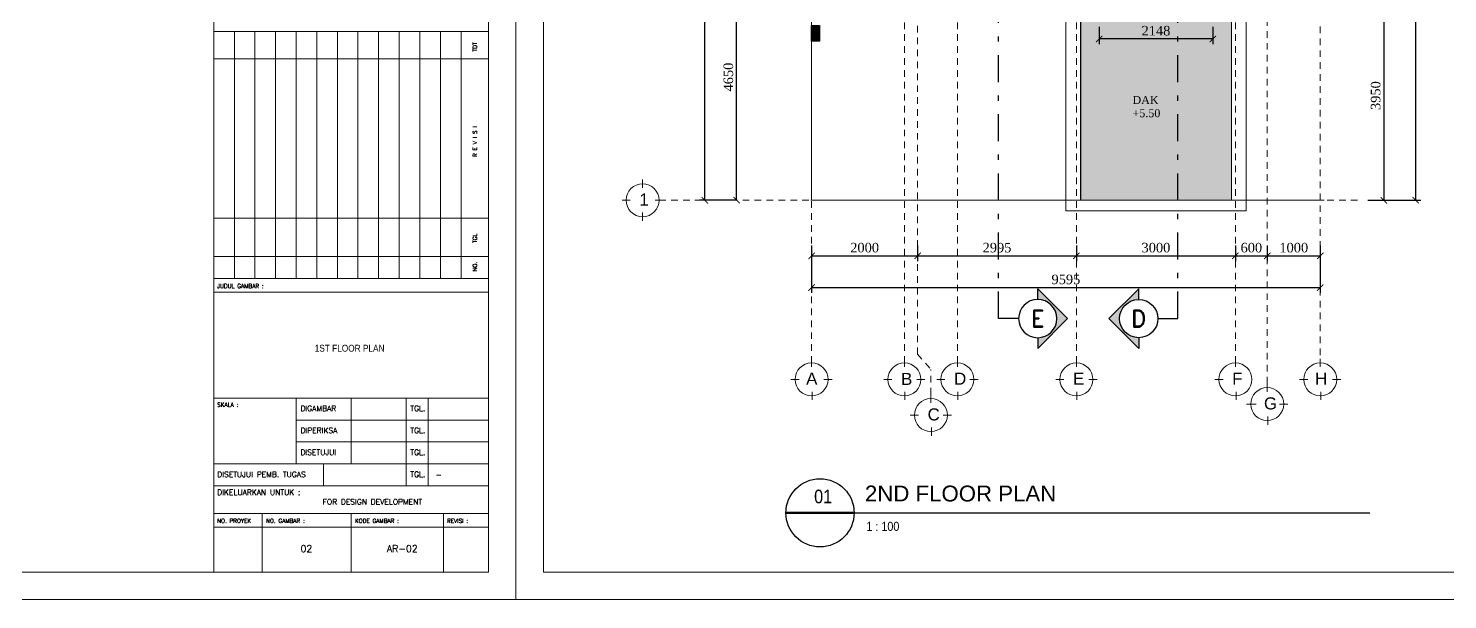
# Model space of a CAD drawing. Header units: millimetres. Extents: x -9564 to 494436, y -140371 to 4257.
# Drawn here: x 45.89 to 72.66, y 101.31 to 112.09 of the extents above; entities that cross this region are included whole.
import ezdxf
from ezdxf.enums import TextEntityAlignment as Align

# ---------------------------------------------------------------- set-up
doc = ezdxf.new("R2010")
doc.units = ezdxf.units.MM
doc.header["$MEASUREMENT"] = 0
for name, pattern in [('DASHDOTX2', [50.8, 25.4, -12.7, 0, -12.7]), ('DASHED2', [0.375, 0.25, -0.125]), ('HIDDEN2', [0.1875, 0.125, -0.0625])]:
    doc.linetypes.add(name, pattern=pattern)
doc.layers.get('DEFPOINTS').update_dxf_attribs({"lineweight": 18})
for name, color, linetype, lineweight in [('09-Arsiran', 8, 'Continuous', 5), ('8', 8, 'Continuous', 5), ('AS', 8, 'HIDDEN2', 5), ('DIM', 1, 'Continuous', 5), ('DINDING', 1, 'Continuous', 20), ('LEGEND', 1, 'DASHED2', 50), ('XR-KOP A3_MOZART$0$A-TXTKOP', 3, 'Continuous', 5), ('XR-KOP A3_MOZART$0$KOP-A1$0$A-GRSKOP', 1, 'Continuous', 5), ('XR-KOP A3_MOZART$0$KOP-A1$0$A-TXTKOP', 3, 'Continuous', 5)]:
    doc.layers.add(name, color=color, linetype=linetype, lineweight=lineweight)
for name, color, linetype in [('1', 5, 'Continuous'), ('NOT', 1, 'Continuous'), ('TEXT', 4, 'Continuous')]:
    doc.layers.add(name, color=color, linetype=linetype)
doc.styles.add('HAND', font='ROMAND.SHX', dxfattribs={"width": 0.8, "height": 250})
doc.styles.add('NOTEXT1', font='arial.ttf')
doc.styles.add('NOTEXT2', font='arial.ttf')
doc.styles.add('NOTEXT4', font='arial.ttf')
doc.styles.add('ROMAND', font='romand.shx', dxfattribs={"width": 0.7})
doc.styles.get("Standard").update_dxf_attribs({"font": 'arial.ttf'})
doc.styles.add('style1', font='times.ttf', dxfattribs={"height": 0.15})
doc.styles.add('style2', font='times.ttf', dxfattribs={"height": 0.18})
doc.styles.add('XR-KOP A3_MOZART$0$KOP-A1$0$ROMANS', font='romans.shx', dxfattribs={"height": 200})
doc.styles.add('XR-KOP A3_MOZART$0$ROMAND', font='romand.shx', dxfattribs={"height": 2, "bigfont": 'bigfont.shx'})
doc.styles.add('XR-KOP A3_MOZART$0$ROMANS', font='romans.shx', dxfattribs={"height": 200})
doc.dimstyles.new('ISO-25', dxfattribs={"dimtxt": 0.18, "dimasz": 0.12, "dimexe": 0.1, "dimexo": 0.1, "dimgap": 0.0625, "dimtad": 1, "dimtoh": 1, "dimdec": 0, "dimlfac": 1000, "dimtxsty": 'style2', "dimblk": 'ARCHTICK', "dimcen": 0.15, "dimclrd": 1, "dimclre": 1, "dimclrt": 4, "dimadec": 0, "dimazin": 0, "dimtfac": 1, "dimtdec": 0, "dimtmove": 0, "dimatfit": 3, "dimldrblk": 'OBLIQUE', "dimfxl": 1, "dimarcsym": 0})

# ---------------------------------------------------------------- blocks, each defined once
blk = doc.blocks.new('as2')
at = {"layer": '09-Arsiran'}
for p, q in [((242.633, 145.567), (242.633, 145.411)), ((242.244, 145.178), (242.4, 145.178)), ((242.867, 145.178), (243.022, 145.178)), ((242.633, 144.944), (242.633, 144.788)), ((245.82, 142.187), (245.82, 142.031)), ((247.57, 142.187), (247.57, 142.031)), ((248.57, 142.187), (248.57, 142.031)), ((250.815, 142.187), (250.815, 142.031)), ((253.815, 142.187), (253.815, 142.031)), ((255.415, 142.187), (255.415, 142.031)), ((245.43, 141.797), (245.586, 141.797)), ((246.053, 141.797), (246.209, 141.797)), ((247.18, 141.797), (247.336, 141.797)), ((247.803, 141.797), (247.959, 141.797)), ((248.18, 141.797), (248.336, 141.797)), ((248.803, 141.797), (248.959, 141.797)), ((250.425, 141.797), (250.581, 141.797)), ((251.048, 141.797), (251.204, 141.797)), ((253.425, 141.797), (253.581, 141.797)), ((254.415, 141.72), (254.415, 141.564)), ((255.025, 141.797), (255.181, 141.797)), ((255.648, 141.797), (255.804, 141.797)), ((245.831, 141.564), (245.831, 141.408)), ((247.581, 141.564), (247.581, 141.408)), ((248.07, 141.512), (248.07, 141.357)), ((248.581, 141.564), (248.581, 141.408)), ((250.826, 141.564), (250.826, 141.408)), ((253.826, 141.564), (253.826, 141.408)), ((255.426, 141.564), (255.426, 141.408)), ((247.68, 141.123), (247.836, 141.123)), ((248.303, 141.123), (248.459, 141.123)), ((254.025, 141.331), (254.181, 141.331)), ((254.048, 141.331), (254.204, 141.331)), ((254.426, 141.097), (254.426, 140.942)), ((254.648, 141.331), (254.804, 141.331)), ((248.081, 140.89), (248.081, 140.734))]:
    blk.add_line(p, q, dxfattribs=at)
for centre in [(242.633, 145.178), (245.82, 141.797), (247.57, 141.797), (248.57, 141.797), (250.815, 141.797), (253.815, 141.797), (255.415, 141.797), (254.415, 141.331), (248.07, 141.123)]:
    blk.add_circle(centre, 0.311, dxfattribs=at)
at = {"layer": 'AS'}
for p, q in [((245.82, 142.109), (245.82, 163.539)), ((247.57, 142.109), (247.57, 163.539)), ((247.82, 142.271), (247.82, 163.539)), ((248.57, 142.109), (248.57, 163.539)), ((250.815, 142.109), (250.815, 163.539)), ((253.815, 142.109), (253.815, 163.539)), ((254.415, 141.72), (254.415, 163.539)), ((255.415, 142.031), (255.415, 163.539)), ((242.945, 145.178), (256.215, 145.178)), ((247.82, 142.271), (248.07, 141.985)), ((248.07, 141.512), (248.07, 141.985))]:
    blk.add_line(p, q, dxfattribs=at)
at = {"layer": '09-Arsiran', "color": 2, "char_height": 0.228, "attachment_point": 1}
for s, insert in [('1', (242.571, 145.305)), ('A', (245.717, 141.925)), ('B', (247.508, 141.92)), ('D', (248.508, 141.925)), ('E', (250.753, 141.925)), ('F', (253.753, 141.925)), ('H', (255.318, 141.925)), ('G', (254.353, 141.458)), ('C', (248.008, 141.25))]:
    blk.add_mtext_dynamic_manual_height_columns(s, width=0.05426, gutter_width=1.14, heights=[0], dxfattribs=dict(at, insert=insert))
blk = doc.blocks.new('hsdh')
at = {"layer": 'XR-KOP A3_MOZART$0$KOP-A1$0$A-GRSKOP', "linetype": 'Continuous', "lineweight": 5}
for p, q in [((140385, 56660), (140385, 82138)), ((140385, 65781), (145017, 65781)), ((140385, 65781), (145017, 65781)), ((140732, 61611), (140732, 65781)), ((141079, 61611), (141079, 65781)), ((141427, 61611), (141427, 65781)), ((141774, 61611), (141774, 65781)), ((142122, 61611), (142122, 65781)), ((142469, 61611), (142469, 65781)), ((142816, 61611), (142816, 65781)), ((143164, 61611), (143164, 65781)), ((143511, 61611), (143511, 65781)), ((143859, 61611), (143859, 65781)), ((144206, 61611), (144206, 65781)), ((144554, 61611), (144554, 65781)), ((140385, 65317), (145017, 65317)), ((140385, 62631), (145017, 62631)), ((140385, 61982), (145017, 61982)), ((140385, 61611), (145017, 61611)), ((140385, 61611), (145017, 61611)), ((140385, 61380), (145017, 61380)), ((140385, 59597), (145017, 59597)), ((141774, 59597), (141774, 58485)), ((142701, 59597), (142701, 58485)), ((143627, 59597), (143627, 58115)), ((143998, 59597), (143998, 58115)), ((141774, 59226), (145017, 59226)), ((141774, 58856), (145017, 58856)), ((140385, 58485), (145017, 58485)), ((142237, 58485), (142237, 58115)), ((140385, 58115), (145017, 58115)), ((140385, 57651), (145017, 57651)), ((141201, 57651), (141201, 56660)), ((142701, 57651), (142701, 56660)), ((144258, 57651), (144258, 56660)), ((140385, 57420), (145017, 57420))]:
    blk.add_line(p, q, dxfattribs=at)
at = {"layer": 'XR-KOP A3_MOZART$0$KOP-A1$0$A-GRSKOP', "color": 0, "linetype": 'Continuous', "lineweight": 5}
blk.add_lwpolyline([(145480, 82601), (107945, 82601), (107945, 56197), (145480, 56197)], close=True, dxfattribs=at)
at = {"layer": 'XR-KOP A3_MOZART$0$KOP-A1$0$A-GRSKOP', "color": 5, "linetype": 'Continuous', "lineweight": 5}
blk.add_lwpolyline([(145017, 82138), (108409, 82138), (108409, 56660), (145017, 56660)], close=True, dxfattribs=at)
at = {"layer": 'XR-KOP A3_MOZART$0$A-TXTKOP', "lineweight": 5, "style": 'XR-KOP A3_MOZART$0$ROMANS'}
blk.add_text('-', height=92.6, dxfattribs=at).set_placement((144125, 58258))
at = {"layer": 'XR-KOP A3_MOZART$0$KOP-A1$0$A-TXTKOP', "lineweight": 5, "style": 'XR-KOP A3_MOZART$0$KOP-A1$0$ROMANS'}
for s, height, p in [('TDT', 69.5, (144822, 65440)), ('R E V I S I', 69.49, (144822, 63662)), ('TGL', 69.5, (144822, 62210)), ('NO.', 69.5, (144822, 61732))]:
    blk.add_text(s, height=height, rotation=90, dxfattribs=at).set_placement(p)
for s, height, p in [('JUDUL GAMBAR :', 69.49, (140443, 61451)), ('SKALA :', 69.5, (140443, 59449)), ('DIGAMBAR', 92.6, (141846, 59375)), ('TGL.', 92.6, (143699, 59375)), ('DIPERIKSA', 92.6, (141846, 59004)), ('TGL.', 92.6, (143699, 59004)), ('DISETUJUI', 92.6, (141846, 58634)), ('TGL.', 92.6, (143699, 58634)), ('DISETUJUI PEMB. TUGAS', 92.65, (140443, 58262)), ('TGL.', 92.6, (143699, 58263)), ('DIKELUARKAN UNTUK :', 92.65, (140443, 57961)), ('FOR DESIGN DEVELOPMENT', 92.65, (142221, 57800)), ('NO. PROYEK', 69.5, (140443, 57491)), ('NO. GAMBAR :', 69.49, (141267, 57491)), ('KODE GAMBAR :', 69.49, (142767, 57491)), ('REVISI :', 69.5, (144317, 57491))]:
    blk.add_text(s, height=height, dxfattribs=at).set_placement(p)
blk = doc.blocks.new('NOT-28-ADI')
at = {"const_width": 50}
blk.add_lwpolyline([(-750, 0), (750, 0)], dxfattribs=at)
blk.add_circle((0, 0), 750)
at = {"layer": 'NOT'}
blk.add_line((750, 0), (12100, 0), dxfattribs=at)
at = {"color": 5, "style": 'NOTEXT4'}
for tag, p in [('JDL1', (988, 765)), ('JDL2', (988, 250))]:
    blk.add_attdef(tag, p, '', height=350, dxfattribs=at)
at = {"color": 5, "style": 'NOTEXT4', "width": 0.85}
blk.add_attdef('NO', text='', height=300, dxfattribs=at).set_placement((68, 360), align=Align.MIDDLE_CENTER)
at = {"style": 'NOTEXT1', "width": 0.85}
blk.add_attdef('REF.', text='', height=200, dxfattribs=at).set_placement((0, -190), align=Align.TOP_CENTER)
blk.add_attdef('SCALE', (1020, -398), '', height=200, dxfattribs=at)
blk.add_attdef('ROOM', text='', height=200, dxfattribs=at).set_placement((3715, -388), align=Align.RIGHT)
blk = doc.blocks.new('_ArchTick')
at = {"color": 0, "linetype": 'ByBlock', "const_width": 0.15}
blk.add_lwpolyline([(-0.5, -0.5), (0.5, 0.5)], dxfattribs=at)
blk = doc.blocks.new('*D340')
at = {"layer": 'DEFPOINTS', "color": 0, "transparency": 16777216}
for p in [(283.974, 150.32), (285.974, 150.32), (285.974, 150.023)]:
    blk.add_point(p, dxfattribs=at)
at = {"layer": 'DIM', "color": 1, "lineweight": -2, "transparency": 16777216}
for p, q in [((283.974, 150.22), (283.974, 149.923)), ((285.974, 150.22), (285.974, 149.923)), ((283.974, 150.023), (285.974, 150.023))]:
    blk.add_line(p, q, dxfattribs=at)
at = {"layer": 'DIM', "color": 1, "lineweight": -2, "transparency": 16777216, "xscale": 0.12, "yscale": 0.12, "zscale": 0.12, "rotation": 180}
blk.add_blockref('_ArchTick', (283.974, 150.023), dxfattribs=at)
at = {"layer": 'DIM', "color": 1, "lineweight": -2, "transparency": 16777216, "xscale": 0.12, "yscale": 0.12, "zscale": 0.12}
blk.add_blockref('_ArchTick', (285.974, 150.023), dxfattribs=at)
at = {"layer": 'DIM', "color": 4, "transparency": 16777216, "insert": (284.974, 150.177), "char_height": 0.18, "attachment_point": 5, "style": 'style2'}
blk.add_mtext('2000', dxfattribs=at)
blk = doc.blocks.new('_Oblique')
at = {"color": 0, "linetype": 'ByBlock', "lineweight": -2}
blk.add_line((-0.5, -0.5), (0.5, 0.5), dxfattribs=at)
blk = doc.blocks.new('*D341')
at = {"layer": 'DEFPOINTS', "color": 0, "transparency": 16777216}
for p in [(285.974, 150.32), (288.969, 150.32), (288.969, 150.023)]:
    blk.add_point(p, dxfattribs=at)
at = {"layer": 'DIM', "color": 1, "lineweight": -2, "transparency": 16777216}
for p, q in [((285.974, 150.22), (285.974, 149.923)), ((288.969, 150.22), (288.969, 149.923)), ((285.974, 150.023), (288.969, 150.023))]:
    blk.add_line(p, q, dxfattribs=at)
at = {"layer": 'DIM', "color": 1, "lineweight": -2, "transparency": 16777216, "xscale": 0.12, "yscale": 0.12, "zscale": 0.12, "rotation": 180}
blk.add_blockref('_ArchTick', (285.974, 150.023), dxfattribs=at)
at = {"layer": 'DIM', "color": 1, "lineweight": -2, "transparency": 16777216, "xscale": 0.12, "yscale": 0.12, "zscale": 0.12}
blk.add_blockref('_ArchTick', (288.969, 150.023), dxfattribs=at)
at = {"layer": 'DIM', "color": 4, "transparency": 16777216, "insert": (287.471, 150.177), "char_height": 0.18, "attachment_point": 5, "style": 'style2'}
blk.add_mtext('2995', dxfattribs=at)
blk = doc.blocks.new('*D342')
at = {"layer": 'DEFPOINTS', "color": 0, "transparency": 16777216}
for p in [(288.969, 150.32), (291.969, 150.32), (291.969, 150.023)]:
    blk.add_point(p, dxfattribs=at)
at = {"layer": 'DIM', "color": 1, "lineweight": -2, "transparency": 16777216}
for p, q in [((288.969, 150.22), (288.969, 149.923)), ((291.969, 150.22), (291.969, 149.923)), ((288.969, 150.023), (291.969, 150.023))]:
    blk.add_line(p, q, dxfattribs=at)
at = {"layer": 'DIM', "color": 1, "lineweight": -2, "transparency": 16777216, "xscale": 0.12, "yscale": 0.12, "zscale": 0.12, "rotation": 180}
blk.add_blockref('_ArchTick', (288.969, 150.023), dxfattribs=at)
at = {"layer": 'DIM', "color": 1, "lineweight": -2, "transparency": 16777216, "xscale": 0.12, "yscale": 0.12, "zscale": 0.12}
blk.add_blockref('_ArchTick', (291.969, 150.023), dxfattribs=at)
at = {"layer": 'DIM', "color": 4, "transparency": 16777216, "insert": (290.469, 150.177), "char_height": 0.18, "attachment_point": 5, "style": 'style2'}
blk.add_mtext('3000', dxfattribs=at)
blk = doc.blocks.new('*D343')
at = {"layer": 'DEFPOINTS', "color": 0, "transparency": 16777216}
for p in [(291.969, 150.32), (292.569, 150.32), (292.569, 150.023)]:
    blk.add_point(p, dxfattribs=at)
at = {"layer": 'DIM', "color": 1, "lineweight": -2, "transparency": 16777216}
for p, q in [((291.969, 150.22), (291.969, 149.923)), ((292.569, 150.22), (292.569, 149.923)), ((291.969, 150.023), (292.569, 150.023))]:
    blk.add_line(p, q, dxfattribs=at)
at = {"layer": 'DIM', "color": 1, "lineweight": -2, "transparency": 16777216, "xscale": 0.12, "yscale": 0.12, "zscale": 0.12, "rotation": 180}
blk.add_blockref('_ArchTick', (291.969, 150.023), dxfattribs=at)
at = {"layer": 'DIM', "color": 1, "lineweight": -2, "transparency": 16777216, "xscale": 0.12, "yscale": 0.12, "zscale": 0.12}
blk.add_blockref('_ArchTick', (292.569, 150.023), dxfattribs=at)
at = {"layer": 'DIM', "color": 4, "transparency": 16777216, "insert": (292.269, 150.177), "char_height": 0.18, "attachment_point": 5, "style": 'style2'}
blk.add_mtext('600', dxfattribs=at)
blk = doc.blocks.new('*D344')
at = {"layer": 'DEFPOINTS', "color": 0, "transparency": 16777216}
for p in [(292.569, 150.32), (293.569, 150.32), (293.569, 150.023)]:
    blk.add_point(p, dxfattribs=at)
at = {"layer": 'DIM', "color": 1, "lineweight": -2, "transparency": 16777216}
for p, q in [((292.569, 150.22), (292.569, 149.923)), ((293.569, 150.22), (293.569, 149.923)), ((292.569, 150.023), (293.569, 150.023))]:
    blk.add_line(p, q, dxfattribs=at)
at = {"layer": 'DIM', "color": 1, "lineweight": -2, "transparency": 16777216, "xscale": 0.12, "yscale": 0.12, "zscale": 0.12, "rotation": 180}
blk.add_blockref('_ArchTick', (292.569, 150.023), dxfattribs=at)
at = {"layer": 'DIM', "color": 1, "lineweight": -2, "transparency": 16777216, "xscale": 0.12, "yscale": 0.12, "zscale": 0.12}
blk.add_blockref('_ArchTick', (293.569, 150.023), dxfattribs=at)
at = {"layer": 'DIM', "color": 4, "transparency": 16777216, "insert": (293.069, 150.177), "char_height": 0.18, "attachment_point": 5, "style": 'style2'}
blk.add_mtext('1000', dxfattribs=at)
blk = doc.blocks.new('*D345')
at = {"layer": 'DEFPOINTS', "color": 0, "transparency": 16777216}
for p in [(283.974, 150.023), (293.569, 150.023), (293.569, 149.423)]:
    blk.add_point(p, dxfattribs=at)
at = {"layer": 'DIM', "color": 1, "lineweight": -2, "transparency": 16777216}
for p, q in [((283.974, 149.923), (283.974, 149.323)), ((293.569, 149.923), (293.569, 149.323)), ((283.974, 149.423), (293.569, 149.423))]:
    blk.add_line(p, q, dxfattribs=at)
at = {"layer": 'DIM', "color": 1, "lineweight": -2, "transparency": 16777216, "xscale": 0.12, "yscale": 0.12, "zscale": 0.12, "rotation": 180}
blk.add_blockref('_ArchTick', (283.974, 149.423), dxfattribs=at)
at = {"layer": 'DIM', "color": 1, "lineweight": -2, "transparency": 16777216, "xscale": 0.12, "yscale": 0.12, "zscale": 0.12}
blk.add_blockref('_ArchTick', (293.569, 149.423), dxfattribs=at)
at = {"layer": 'DIM', "color": 4, "transparency": 16777216, "insert": (288.771, 149.577), "char_height": 0.18, "attachment_point": 5, "style": 'style2'}
blk.add_mtext('9595', dxfattribs=at)
blk = doc.blocks.new('*D346')
at = {"layer": 'DEFPOINTS', "color": 0, "transparency": 16777216}
for p in [(294.369, 155.022), (294.369, 151.072), (294.769, 151.072)]:
    blk.add_point(p, dxfattribs=at)
at = {"layer": 'DIM', "color": 1, "lineweight": -2, "transparency": 16777216}
for p, q in [((294.469, 155.022), (294.869, 155.022)), ((294.769, 155.022), (294.769, 151.072)), ((294.469, 151.072), (294.869, 151.072))]:
    blk.add_line(p, q, dxfattribs=at)
at = {"layer": 'DIM', "color": 1, "lineweight": -2, "transparency": 16777216, "xscale": 0.12, "yscale": 0.12, "zscale": 0.12}
for p, rotation in [((294.769, 155.022), 90), ((294.769, 151.072), 270)]:
    blk.add_blockref('_ArchTick', p, dxfattribs=dict(at, rotation=rotation))
at = {"layer": 'DIM', "color": 4, "transparency": 16777216, "insert": (294.614, 153.047), "char_height": 0.18, "attachment_point": 5, "rotation": 90, "style": 'style2'}
blk.add_mtext('3950', dxfattribs=at)
blk = doc.blocks.new('*D347')
at = {"layer": 'DEFPOINTS', "color": 0, "transparency": 16777216}
for p in [(294.769, 168.872), (295.369, 168.872), (294.769, 151.072)]:
    blk.add_point(p, dxfattribs=at)
at = {"layer": 'DIM', "color": 1, "lineweight": -2, "transparency": 16777216}
for p, q in [((294.869, 168.872), (295.469, 168.872)), ((295.369, 151.072), (295.369, 168.872)), ((294.869, 151.072), (295.469, 151.072))]:
    blk.add_line(p, q, dxfattribs=at)
at = {"layer": 'DIM', "color": 1, "lineweight": -2, "transparency": 16777216, "xscale": 0.12, "yscale": 0.12, "zscale": 0.12}
for p, rotation in [((295.369, 168.872), 90), ((295.369, 151.072), 270)]:
    blk.add_blockref('_ArchTick', p, dxfattribs=dict(at, rotation=rotation))
at = {"layer": 'DIM', "color": 4, "transparency": 16777216, "insert": (295.214, 159.972), "char_height": 0.18, "attachment_point": 5, "rotation": 90, "style": 'style2'}
blk.add_mtext('17800', dxfattribs=at)
blk = doc.blocks.new('*D348')
at = {"layer": 'DEFPOINTS', "color": 0, "transparency": 16777216}
for p in [(282.559, 155.722), (282.659, 155.722), (282.638, 151.072)]:
    blk.add_point(p, dxfattribs=at)
at = {"layer": 'DIM', "color": 1, "lineweight": -2, "transparency": 16777216}
for p, q in [((282.559, 155.722), (282.459, 155.722)), ((282.559, 151.072), (282.559, 155.722)), ((282.538, 151.072), (282.459, 151.072))]:
    blk.add_line(p, q, dxfattribs=at)
at = {"layer": 'DIM', "color": 1, "lineweight": -2, "transparency": 16777216, "xscale": 0.12, "yscale": 0.12, "zscale": 0.12}
for p, rotation in [((282.559, 155.722), 90), ((282.559, 151.072), 270)]:
    blk.add_blockref('_ArchTick', p, dxfattribs=dict(at, rotation=rotation))
at = {"layer": 'DIM', "color": 4, "transparency": 16777216, "insert": (282.404, 153.397), "char_height": 0.18, "attachment_point": 5, "rotation": 90, "style": 'style2'}
blk.add_mtext('4650', dxfattribs=at)
blk = doc.blocks.new('*D355')
at = {"layer": 'DEFPOINTS', "color": 0, "transparency": 16777216}
for p in [(281.959, 168.872), (282.559, 168.872), (282.559, 151.072)]:
    blk.add_point(p, dxfattribs=at)
at = {"layer": 'DIM', "color": 1, "lineweight": -2, "transparency": 16777216}
for p, q in [((282.459, 168.872), (281.859, 168.872)), ((281.959, 151.072), (281.959, 168.872)), ((282.459, 151.072), (281.859, 151.072))]:
    blk.add_line(p, q, dxfattribs=at)
at = {"layer": 'DIM', "color": 1, "lineweight": -2, "transparency": 16777216, "xscale": 0.12, "yscale": 0.12, "zscale": 0.12}
for p, rotation in [((281.959, 168.872), 90), ((281.959, 151.072), 270)]:
    blk.add_blockref('_ArchTick', p, dxfattribs=dict(at, rotation=rotation))
at = {"layer": 'DIM', "color": 4, "transparency": 16777216, "insert": (281.804, 159.972), "char_height": 0.18, "attachment_point": 5, "rotation": 90, "style": 'style2'}
blk.add_mtext('17800', dxfattribs=at)
blk = doc.blocks.new('ARAH-4')
blk.add_hatch(color=8).paths.add_polyline_path([(-4.5, 0), (-7, 0), (0, -7), (7, 0), (4.5, 0, -1)])
at = {"color": 9}
for p, q in [((0, -7), (-7, 0)), ((-4.5, 0), (-7, 0)), ((0, -7), (7, 0)), ((4.5, 0), (7, 0))]:
    blk.add_line(p, q, dxfattribs=at)
blk.add_circle((0, 0), 4.5, dxfattribs=at)
at = {"color": 4, "style": 'ROMAND'}
blk.add_attdef('A', text='', height=4, dxfattribs=at).set_placement((0, 0), align=Align.MIDDLE_CENTER)
blk = doc.blocks.new('pot2')
at = {"layer": '1', "linetype": 'DASHDOTX2', "ltscale": 0.02}
for points in [[(167.88, 148.839), (167.502, 148.839), (167.502, 171.641), (167.88, 171.641)], [(170.505, 148.839), (170.882, 148.839), (170.882, 171.641), (170.505, 171.641)]]:
    blk.add_lwpolyline(points, dxfattribs=at)
ref = blk.add_blockref('ARAH-4', (168.24, 148.839), dxfattribs=dict(xscale=-0.08021946471751404, yscale=0.08021946471751404, zscale=0.08021946471751398, rotation=90))
ref.add_attrib('A', 'E', dxfattribs={"color": 4, "height": 0.321, "style": 'ROMAND'}).set_placement((168.24, 148.839), align=Align.MIDDLE_CENTER)
ref = blk.add_blockref('ARAH-4', (170.144, 148.839), dxfattribs=dict(xscale=0.08021946471751398, yscale=0.08021946471751398, zscale=0.08021946471751398, rotation=270))
ref.add_attrib('A', 'D', dxfattribs={"color": 4, "height": 0.321, "style": 'ROMAND'}).set_placement((170.144, 148.839), align=Align.MIDDLE_CENTER)
blk = doc.blocks.new('*D335')
at = {"color": 1, "lineweight": -2, "transparency": 16777216}
for p, q in [((289.237, 154.347), (289.237, 154.016)), ((291.384, 154.347), (291.384, 154.016)), ((291.384, 154.116), (289.237, 154.116))]:
    blk.add_line(p, q, dxfattribs=at)
at = {"layer": 'DEFPOINTS', "color": 0, "transparency": 16777216}
for p in [(289.237, 154.447), (291.384, 154.447), (289.237, 154.116)]:
    blk.add_point(p, dxfattribs=at)
at = {"color": 1, "lineweight": -2, "transparency": 16777216, "xscale": 0.12, "yscale": 0.12, "zscale": 0.12, "rotation": 180}
blk.add_blockref('_ArchTick', (289.237, 154.116), dxfattribs=at)
at = {"color": 1, "lineweight": -2, "transparency": 16777216, "xscale": 0.12, "yscale": 0.12, "zscale": 0.12}
blk.add_blockref('_ArchTick', (291.384, 154.116), dxfattribs=at)
at = {"color": 4, "transparency": 16777216, "insert": (290.31, 154.271), "char_height": 0.18, "attachment_point": 5, "style": 'style2'}
blk.add_mtext('2148', dxfattribs=at)
blk = doc.blocks.new('KL3')
at = {"true_color": 0x636466}
h = blk.add_hatch(color=251, dxfattribs=at)
h.dxf.hatch_style = 1
h.paths.add_polyline_path([(349.253, -321.782), (349.103, -321.782), (349.103, -322.082), (349.253, -322.082)])
blk.add_lwpolyline([(349.103, -321.782), (349.253, -321.782), (349.253, -322.082), (349.103, -322.082)], close=True)
blk = doc.blocks.new('fim4')
at = {"layer": '8', "transparency": 33554687}
blk.add_line((283.9735, 154.7524), (283.9735, 151.0724), dxfattribs=at)
at = {"layer": 'DIM'}
for base, p1, p2, picture, middle in [((281.9585, 168.8724), (282.5585, 151.0724), (282.5585, 168.8724), '*D355', (281.8042, 159.9724)), ((295.3687, 168.8724), (294.7687, 151.0724), (294.7687, 168.8724), '*D347', (295.2144, 159.9724)), ((282.5585, 155.7224), (282.6382, 151.0724), (282.6585, 155.7224), '*D348', (282.4045, 153.3974)), ((294.7687, 151.0724), (294.3685, 155.0224), (294.3685, 151.0724), '*D346', (294.6144, 153.0474))]:
    dim = blk.add_linear_dim(base=base, p1=p1, p2=p2, angle=90, dimstyle='ISO-25', dxfattribs=at)
    dim.commit()
    dim.dimension.update_dxf_attribs({"geometry": picture, "text_midpoint": middle})
for base, p1, p2, picture, middle in [((285.9735, 150.0228), (283.9735, 150.3202), (285.9735, 150.3202), '*D340', (284.9735, 150.1769)), ((288.9685, 150.0228), (285.9735, 150.3202), (288.9685, 150.3202), '*D341', (287.471, 150.1771)), ((291.9685, 150.0228), (288.9685, 150.3202), (291.9685, 150.3202), '*D342', (290.4685, 150.1769)), ((292.5685, 150.0228), (291.9685, 150.3202), (292.5685, 150.3202), '*D343', (292.2685, 150.1769)), ((293.5685, 150.0228), (292.5685, 150.3202), (293.5685, 150.3202), '*D344', (293.0685, 150.1769)), ((293.5685, 149.4228), (283.9735, 150.0228), (293.5685, 150.0228), '*D345', (288.771, 149.5771))]:
    dim = blk.add_linear_dim(base=base, p1=p1, p2=p2, dimstyle='ISO-25', dxfattribs=at)
    dim.commit()
    dim.dimension.update_dxf_attribs({"geometry": picture, "text_midpoint": middle})
blk = doc.blocks.new('A$C2a879c63')
at = {"layer": '09-Arsiran'}
h = blk.add_hatch(dxfattribs=at)
h.set_pattern_fill('AR-CONC', color=256, scale=0.001)
h.set_pattern_definition([(50, (-169.42427, -143.53514), (0.18218467, -0.015939086), [0.01905, -0.20955]), (355, (-169.42427, -143.53514), (-0.03524342, 0.19105685), [0.01524, -0.16764058]), (100.451445, (-169.40909, -143.53647), (0.14694125, 0.17511775), [0.01619001, -0.17809024]), (46.1842, (-169.42427, -143.48434), (0.27107904, -0.04204233), [0.028575, -0.314325]), (96.63556, (-169.40168, -143.48785), (0.23740413, 0.24742612), [0.02428502, -0.2671356]), (351.18415, (-169.42427, -143.48434), (0.23740413, 0.24742612), [0.02285997, -0.25145973]), (21, (-169.39887, -143.49704), (0.15161439, -0.1022652), [0.01905, -0.20955]), (326, (-169.39887, -143.49704), (0.06180203, 0.18418797), [0.01524, -0.16764]), (71.451445, (-169.38624, -143.50557), (0.21341642, 0.08192277), [0.01619001, -0.17808994]), (37.5, (-169.42427, -143.535144), (0.003088603, 0.084555039), [0, -0.165608, 0, -0.17018, 0, -0.168275]), (7.5, (-169.42427, -143.53514), (0.066819663, 0.100180575), [0, -0.097028, 0, -0.161798, 0, -0.064135]), (327.5, (-169.48091, -143.535144), (0.135590595, -0.005728744), [0, -0.0635, 0, -0.19812, 0, -0.26289]), (317.5, (-169.50631, -143.53514), (0.14812918, 0.02542649), [0, -0.08255, 0, -0.131572, 0, -0.18669])])
h.paths.add_polyline_path([(94.9986, 10.9123), (94.9986, 11.4123), (94.6486, 11.4123), (94.6486, 7.5373), (97.4961, 7.5373), (97.4961, 11.4123), (97.1461, 11.4123), (97.1461, 10.9123)])
blk.add_line((94.6486, 11.4123), (94.6486, 7.5373))
at = {"layer": '8', "transparency": 33554508}
blk.add_line((89.5611, 7.5373), (99.2461, 7.5373), dxfattribs=at)
at = {"layer": 'DINDING', "linetype": 'Continuous', "transparency": 33554687}
blk.add_lwpolyline([(97.7711, 12.1123), (97.7711, 7.3373), (94.3736, 7.3373), (94.3736, 12.1123)], dxfattribs=at)
blk.add_lwpolyline([(94.6486, 11.4123), (97.4961, 11.4123), (97.4961, 7.5373), (94.6486, 7.5373)], close=True, dxfattribs=at)
for name, p in [('pot2', (-74.3974, -143.5351)), ('fim4', (-194.3974, -143.5351)), ('KL3', (-259.5266, 332.6194))]:
    blk.add_blockref(name, p)
at = {"layer": 'DINDING'}
blk.add_blockref('as2', (-156.2437, -137.6403), dxfattribs=at)
at = {"layer": 'LEGEND', "xscale": 0.00111896417510141, "yscale": 0.00111896417510141, "zscale": 0.00111896417510141}
for p in [(-78.787, -62.8819), (-36.787, -62.8819)]:
    blk.add_blockref('hsdh', p, dxfattribs=at)
at = {"layer": 'NOT'}
ref = blk.add_blockref('NOT-28-ADI', (89.7356, 1.6381), dxfattribs=dict(at, xscale=0.0008571428572759032, yscale=0.0008571428572759032, zscale=0.0008571428572759032))
ref.add_attrib('NO', '01', dxfattribs={"layer": '0', "color": 5, "height": 0.25714, "style": 'NOTEXT2', "width": 0.85}).set_placement((89.7939, 1.9464), align=Align.MIDDLE_CENTER)
ref.add_attrib('JDL2', '2ND FLOOR PLAN', (90.5822, 1.8524), dxfattribs={"layer": '0', "color": 5, "height": 0.3, "style": 'NOTEXT2'})
ref.add_attrib('SCALE', '1 : 100', (90.6095, 1.297), dxfattribs={"layer": '0', "height": 0.17143, "style": 'NOTEXT1', "width": 0.85})
at = {"color": 4, "style": 'HAND'}
for tag, height, rotation, p in [('DRY.WASHER', 0.054, 0, (11.9366, 24.9122)), ('PATIO', 0.135, 0, (20.9666, 21.5696)), ('GENSET', 0.135, 0, (18.2157, 17.1045)), ('PLANTERBOX', 0.135, 90, (22.169, 13.2959)), ('PLANTERBOX', 0.135, 0, (18.5224, 11.5633)), ('PATIO', 0.135, 0, (400.0395, 10.821)), ('CARPORT', 0.135, 0, (12.157, 9.7744)), ('CARPORT', 0.135, 0, (20.6202, 9.7744))]:
    blk.add_attdef(tag, text='', height=height, rotation=rotation, dxfattribs=at).set_placement(p, align=Align.MIDDLE)
at = {"layer": 'TEXT', "insert": (97.2314, 9.3028), "char_height": 0.15, "width": 3.201421, "attachment_point": 5, "style": 'style1'}
blk.add_mtext('\\A1;\\pxql;DAK\\P+5.50', dxfattribs=at)
at = {"layer": 'XR-KOP A3_MOZART$0$A-TXTKOP', "attachment_point": 1, "style": 'XR-KOP A3_MOZART$0$ROMAND'}
for s, insert, char_height in [('\\pxt15;{\\fCentury Gothic|b0|i0|c0|p34;\\W0.9;1ST FLOOR PLAN }', (80.2027, 4.8096), 0.129586), ('02', (79.9357, 1.0259), 0.12959), ('AR-02', (81.5629, 1.0259), 0.12959)]:
    blk.add_mtext_dynamic_manual_height_columns(s, width=334.351235, gutter_width=75.5301, heights=[0], dxfattribs=dict(at, insert=insert, char_height=char_height))
at = {"layer": 'XR-KOP A3_MOZART$0$A-TXTKOP', "style": 'XR-KOP A3_MOZART$0$ROMAND'}
for tag, p in [('1:200', (37.0468, 3.1879)), ('1:100', (79.0468, 3.1879)), ('1:100', (121.0468, 3.1879)), ('1:100', (163.0468, 3.1879)), ('1:100', (205.0468, 3.1879)), ('1:100', (247.0468, 3.1879)), ('1:100', (289.0468, 3.1879)), ('1:100', (331.0468, 3.1879)), ('1:100', (373.0468, 3.1879)), ('1:100', (415.0468, 3.1879)), ('1:100', (457.0468, 3.1879)), ('1:100', (499.0468, 3.1879))]:
    blk.add_attdef(tag, text='', height=0.1296, dxfattribs=at).set_placement(p, align=Align.MIDDLE)
dim = blk.add_linear_dim(base=(94.9985951, 10.5813401), p1=(97.1460952, 10.9122502), p2=(94.9985951, 10.9122502), dimstyle='ISO-25')
dim.commit()
dim.dimension.update_dxf_attribs({"geometry": '*D335', "text_midpoint": (96.0723451, 10.7353974), "insert": (-194.2379387, -143.5351441)})

msp = doc.modelspace()

# ---------------------------------------------------------------- block references
msp.add_blockref('A$C2a879c63', (-28.9148, 101.3058))

doc.saveas('drawing.dxf')
